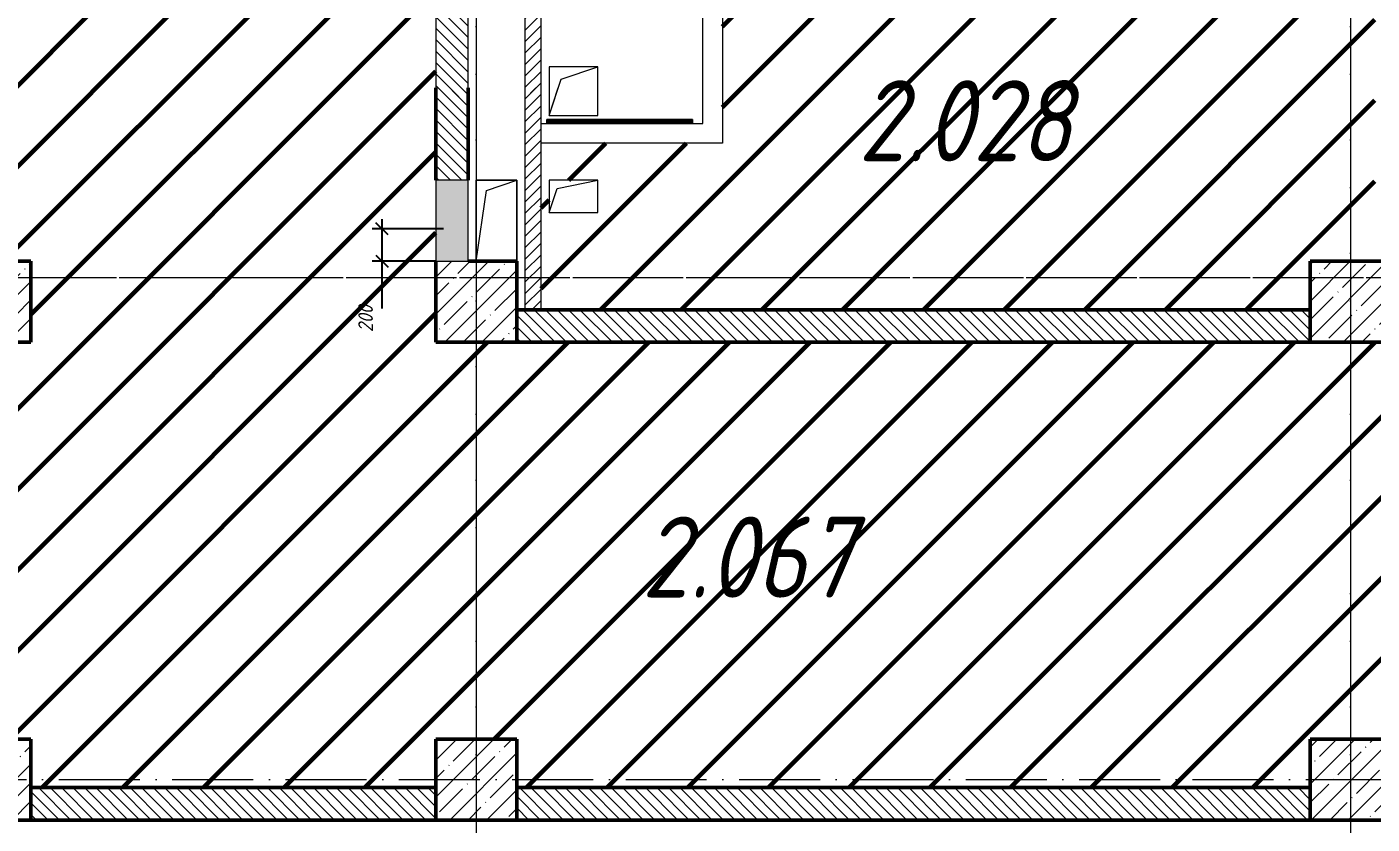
# Model space of a CAD drawing. Header units: millimetres. Extents: x -606178 to 312196, y -19338 to 632709.
# Drawn here: x -189926 to -181619, y 494750 to 499672 of the extents above; entities that cross this region are included whole.
import ezdxf

# ---------------------------------------------------------------- set-up
doc = ezdxf.new("R2010")
doc.units = ezdxf.units.MM
doc.linetypes.add('50_200_ШТРИХ_1Т_ш5_п1_п1_', pattern=[700, 500, -100, 0, -100])
for name, color, linetype, lineweight in [('6.4.1) Окр пт с инж. ПТ2.16', 3, 'Continuous', 60), ('A-____-____-DIMS', 7, 'Continuous', 9), ('A-FLOR-____-OTLN', 7, 'Continuous', 9), ('A-GENM-____-MCUT', 7, 'Continuous', 25), ('A-GENM-____-OTLN', 7, 'Continuous', 9), ('A-GLAZ-____-OTLN', 7, 'Continuous', 9), ('A-WALL-____-MCUT', 7, 'Continuous', 13), ('A-WALL-____-MCUT-2', 7, 'Continuous', 50), ('A-WALL-____-OTLN', 7, 'Continuous', 9), ('A-WALL-____-PATT-1', 7, 'Continuous', 9), ('A-WALL-FNSH-MCUT-1', 7, 'Continuous', 9), ('S-COLS-____-MCUT', 7, 'Continuous', 50), ('S-COLS-____-OTLN', 7, 'Continuous', 9), ('S-GRID-____-OTLN-1', 7, '50_200_ШТРИХ_1Т_ш5_п1_п1_', 9), ('Марки помещений', 7, 'Continuous', 9)]:
    doc.layers.add(name, color=color, linetype=linetype, lineweight=lineweight)
doc.styles.add('ISOCPEUR_I_2', font='isocpeui.ttf', dxfattribs={"width": 0.85, "height": 2.3})
doc.styles.add('ISOCPEUR_I_7', font='isocpeui.ttf', dxfattribs={"width": 0.9, "height": 90})
doc.dimstyles.new('ISO-1_8_0_9К_СРЕДНИЙ_Кладочные_1', dxfattribs={"dimscale": 304.8, "dimtxt": 89.638306, "dimasz": 0.246063, "dimexe": 0.19685, "dimexo": 0, "dimgap": 0, "dimtad": 1, "dimdec": 3, "dimrnd": 0.001, "dimdsep": 46, "dimtxsty": 'ISOCPEUR_I_7', "dimblk1": 'OBLIQUE', "dimblk2": 'OBLIQUE', "dimsah": 1, "dimcen": 0.09, "dimdle": 0.19685, "dimazin": 0, "dimtfac": 1, "dimtdec": 4, "dimtix": 1, "dimtmove": 0, "dimatfit": 3, "dimfxl": 1, "dimtvp": 1, "dimtolj": 1, "dimtzin": 0, "dimarcsym": 2})
pattern_1 = [(135, (-264901.3, 451794.26), (-35.35534, -35.35534), [])]
pattern_2 = [(45, (-83150, -46181.04), (-114.04925, 114.04925), []), (45, (-83035.95, -46181.04), (-114.04925, 114.04925), [201.613, -40.323, 3.353, -36.97])]
pattern_3 = [(45, (-74750, -43231.04), (-114.04925, 114.04925), []), (45, (-74635.95, -43231.04), (-114.04925, 114.04925), [201.613, -40.323, 3.353, -36.97])]
pattern_4 = [(315, (-46181.04, 74750), (114.04925, 114.04925), []), (315, (-46181.04, 74635.95), (114.04925, 114.04925), [201.613, -40.323, 3.353, -36.97])]
pattern_5 = [(45, (-77750, -46181.04), (-114.04925, 114.04925), []), (45, (-77635.95, -46181.04), (-114.04925, 114.04925), [201.613, -40.323, 3.353, -36.97])]
pattern_6 = [(45, (-77750, -43231.04), (-114.04925, 114.04925), []), (45, (-77635.95, -43231.04), (-114.04925, 114.04925), [201.613, -40.323, 3.353, -36.97])]
pattern_7 = [(45, (-83150, -43231.04), (-114.04925, 114.04925), []), (45, (-83035.95, -43231.04), (-114.04925, 114.04925), [201.613, -40.323, 3.353, -36.97])]
pattern_8 = [(135, (-264901.3, 451794.26), (-35.35534, -35.35534), [])]

# ---------------------------------------------------------------- blocks, each defined once
blk = doc.blocks.new('BSC_Колонна _Прямоугольная - 500х500-V54-АР1_План отверстий 2 этажа в осях 1-64_Ю-ЯЯ')
at = {"layer": 'S-COLS-____-OTLN'}
h = blk.add_hatch(dxfattribs=at)
h.set_pattern_fill('FP_64', color=256, style=0, pattern_type=2)
h.set_pattern_definition(pattern_2)
h.paths.add_polyline_path([(-250, -250), (250, -250), (250, 250), (-250, 250)], flags=0)
at = {"layer": 'S-COLS-____-MCUT'}
for p, q in [((250, 250), (-250, 250)), ((-250, 250), (-250, -250)), ((250, -250), (250, 250)), ((-250, -250), (250, -250))]:
    blk.add_line(p, q, dxfattribs=at)
blk = doc.blocks.new('BSC_Колонна _Прямоугольная - 500х500-V55-АР1_План отверстий 2 этажа в осях 1-64_Ю-ЯЯ')
at = {"layer": 'S-COLS-____-OTLN'}
h = blk.add_hatch(dxfattribs=at)
h.set_pattern_fill('FP_65', color=256, style=0, pattern_type=2)
h.set_pattern_definition(pattern_3)
h.paths.add_polyline_path([(-250, -250), (250, -250), (250, 250), (-250, 250)], flags=0)
at = {"layer": 'S-COLS-____-MCUT'}
for p, q in [((250, 250), (-250, 250)), ((-250, 250), (-250, -250)), ((250, -250), (250, 250)), ((-250, -250), (250, -250))]:
    blk.add_line(p, q, dxfattribs=at)
blk = doc.blocks.new('BSC_Колонна _Прямоугольная - 500х500-V113-АР1_План отверстий 2 этажа в осях 1-64_Ю-ЯЯ')
at = {"layer": 'S-COLS-____-OTLN'}
h = blk.add_hatch(dxfattribs=at)
h.set_pattern_fill('FP_126', color=256, style=0, pattern_type=2)
h.set_pattern_definition(pattern_4)
h.paths.add_polyline_path([(-250, 250), (-250, -250), (250, -250), (250, 250)], flags=0)
at = {"layer": 'S-COLS-____-MCUT'}
for p, q in [((250, 250), (-250, 250)), ((-250, 250), (-250, -250)), ((250, -250), (250, 250)), ((-250, -250), (250, -250))]:
    blk.add_line(p, q, dxfattribs=at)
blk = doc.blocks.new('BSC_Колонна _Прямоугольная - 500х500-V114-АР1_План отверстий 2 этажа в осях 1-64_Ю-ЯЯ')
at = {"layer": 'S-COLS-____-OTLN'}
h = blk.add_hatch(dxfattribs=at)
h.set_pattern_fill('FP_127', color=256, style=0, pattern_type=2)
h.set_pattern_definition(pattern_5)
h.paths.add_polyline_path([(-250, -250), (250, -250), (250, 250), (-250, 250)], flags=0)
at = {"layer": 'S-COLS-____-MCUT'}
for p, q in [((-250, 250), (-250, -250)), ((250, 250), (-50, 250)), ((250, -250), (250, 250)), ((-250, -250), (250, -250))]:
    blk.add_line(p, q, dxfattribs=at)
blk = doc.blocks.new('BSC_Колонна _Прямоугольная - 500х500-V119-АР1_План отверстий 2 этажа в осях 1-64_Ю-ЯЯ')
at = {"layer": 'S-COLS-____-OTLN'}
h = blk.add_hatch(dxfattribs=at)
h.set_pattern_fill('FP_132', color=256, style=0, pattern_type=2)
h.set_pattern_definition(pattern_6)
h.paths.add_polyline_path([(-250, -250), (250, -250), (250, 250), (-250, 250)], flags=0)
at = {"layer": 'S-COLS-____-MCUT'}
for p, q in [((250, 250), (-250, 250)), ((-250, 250), (-250, -250)), ((250, -250), (250, 250)), ((-250, -250), (250, -250))]:
    blk.add_line(p, q, dxfattribs=at)
blk = doc.blocks.new('BSC_Колонна _Прямоугольная - 500х500-V121-АР1_План отверстий 2 этажа в осях 1-64_Ю-ЯЯ')
at = {"layer": 'S-COLS-____-OTLN'}
h = blk.add_hatch(dxfattribs=at)
h.set_pattern_fill('FP_134', color=256, style=0, pattern_type=2)
h.set_pattern_definition(pattern_7)
h.paths.add_polyline_path([(-250, -250), (250, -250), (250, 250), (-250, 250)], flags=0)
at = {"layer": 'S-COLS-____-MCUT'}
for p, q in [((250, 250), (-250, 250)), ((-250, 250), (-250, -250)), ((250, -250), (250, 250)), ((-250, -250), (250, -250))]:
    blk.add_line(p, q, dxfattribs=at)
blk = doc.blocks.new('131_Панель боковая - 900х1500-29281255-АР1_План отверстий 2 этажа в осях 1-64_Ю-ЯЯ')
at = {"layer": 'A-GENM-____-MCUT'}
for p, q in [((450, 5), (-450, 5)), ((-450, 5), (-450, -5)), ((450, -5), (450, 5)), ((-450, -5), (450, -5))]:
    blk.add_line(p, q, dxfattribs=at)
at = {"layer": 'A-GENM-____-OTLN'}
for p, q in [((-450, 10), (450, 10)), ((-450, 5), (-450, 10)), ((450, 10), (450, 5)), ((-450, -10), (-450, -5)), ((-450, -10), (450, -10)), ((450, -5), (450, -10))]:
    blk.add_line(p, q, dxfattribs=at)
blk = doc.blocks.new('AR_Отверстие Ниша - Лючок-32401976-АР1_План отверстий 2 этажа в осях 1-64_Ю-ЯЯ')
at = {"layer": 'A-GLAZ-____-OTLN'}
blk.add_hatch(color=256, dxfattribs=at).paths.add_polyline_path([(250, -100), (250, 100), (-250, 100), (-250, -100)], flags=0)
for p, q in [((250, 100), (-250, 100)), ((-250, 100), (-250, -100)), ((250, -100), (250, 100)), ((-250, -100), (250, -100))]:
    blk.add_line(p, q, dxfattribs=at)
blk = doc.blocks.new('AR_Отверстие прямоугольное _в плите_ - AR_Отверстие прямоугольное _в плите_-30459229-АР1_План отверстий 2 этажа в осях 1-64_Ю-ЯЯ')
at = {"layer": 'A-GENM-____-OTLN'}
for p, q in [((125, 250), (-125, 250)), ((-125, 250), (-125, -250)), ((-62.5, 187.5), (125, 250)), ((125, -250), (125, 250)), ((-125, -250), (-62.5, 187.5))]:
    blk.add_line(p, q, dxfattribs=at)
blk = doc.blocks.new('AR_Отверстие прямоугольное _в плите_ - AR_Отверстие прямоугольное _в плите_-30459341-АР1_План отверстий 2 этажа в осях 1-64_Ю-ЯЯ')
at = {"layer": 'A-GENM-____-OTLN'}
for p, q in [((150, 150), (-150, 150)), ((-150, 150), (-150, -150)), ((-75, 75), (150, 150)), ((150, -150), (150, 150)), ((-150, -150), (-75, 75)), ((-150, -150), (150, -150))]:
    blk.add_line(p, q, dxfattribs=at)
blk = doc.blocks.new('AR_Отверстие прямоугольное _в плите_ - AR_Отверстие прямоугольное _в плите_-30459372-АР1_План отверстий 2 этажа в осях 1-64_Ю-ЯЯ')
at = {"layer": 'A-GENM-____-OTLN'}
for p, q in [((150, 100), (-150, 100)), ((-150, 100), (-150, -100)), ((-100, 50), (150, 100)), ((150, -100), (150, 100)), ((-150, -100), (-100, 50)), ((-150, -100), (150, -100))]:
    blk.add_line(p, q, dxfattribs=at)
blk = doc.blocks.new('BSC_Колонна _Прямоугольная - 500х500-V81-АР1_План отверстий 2 этажа в осях 1-64_А-ГГ')
at = {"layer": 'S-COLS-____-OTLN'}
h = blk.add_hatch(dxfattribs=at)
h.set_pattern_fill('FP_110', color=256, style=0, pattern_type=2)
h.set_pattern_definition(pattern_2)
h.paths.add_polyline_path([(-250, -250), (250, -250), (250, 250), (-250, 250)], flags=0)
at = {"layer": 'S-COLS-____-MCUT'}
for p, q in [((250, 250), (-250, 250)), ((-250, 250), (-250, -250)), ((250, -250), (250, 250)), ((-250, -250), (250, -250))]:
    blk.add_line(p, q, dxfattribs=at)
blk = doc.blocks.new('BSC_Колонна _Прямоугольная - 500х500-V82-АР1_План отверстий 2 этажа в осях 1-64_А-ГГ')
at = {"layer": 'S-COLS-____-OTLN'}
h = blk.add_hatch(dxfattribs=at)
h.set_pattern_fill('FP_111', color=256, style=0, pattern_type=2)
h.set_pattern_definition(pattern_3)
h.paths.add_polyline_path([(-250, -250), (250, -250), (250, 250), (-250, 250), (-250, 74.6)], flags=0)
at = {"layer": 'S-COLS-____-MCUT'}
for p, q in [((250, 250), (-250, 250)), ((-250, 250), (-250, -250)), ((250, -250), (250, 250)), ((-250, -250), (250, -250))]:
    blk.add_line(p, q, dxfattribs=at)
blk = doc.blocks.new('BSC_Колонна _Прямоугольная - 500х500-V118-АР1_План отверстий 2 этажа в осях 1-64_А-ГГ')
at = {"layer": 'S-COLS-____-OTLN'}
h = blk.add_hatch(dxfattribs=at)
h.set_pattern_fill('FP_147', color=256, style=0, pattern_type=2)
h.set_pattern_definition(pattern_4)
h.paths.add_polyline_path([(-250, 250), (-250, -250), (250, -250), (250, 250), (134.5, 250)], flags=0)
at = {"layer": 'S-COLS-____-MCUT'}
for p, q in [((250, 250), (-250, 250)), ((-250, 250), (-250, -250)), ((250, -250), (250, 250)), ((-250, -250), (250, -250))]:
    blk.add_line(p, q, dxfattribs=at)
blk = doc.blocks.new('BSC_Колонна _Прямоугольная - 500х500-25978818-АР1_План отверстий 2 этажа в осях 1-64_А-ГГ')
at = {"layer": 'S-COLS-____-OTLN'}
h = blk.add_hatch(dxfattribs=at)
h.set_pattern_fill('FP_148', color=256, style=0, pattern_type=2)
h.set_pattern_definition(pattern_5)
h.paths.add_polyline_path([(-250, -250), (250, -250), (250, 250), (-250, 250)], flags=0)
at = {"layer": 'S-COLS-____-MCUT'}
for p, q in [((-250, 250), (-250, -250)), ((250, 250), (-50, 250)), ((250, -250), (250, 250)), ((-250, -250), (250, -250))]:
    blk.add_line(p, q, dxfattribs=at)
blk = doc.blocks.new('BSC_Колонна _Прямоугольная - 500х500-V123-АР1_План отверстий 2 этажа в осях 1-64_А-ГГ')
at = {"layer": 'S-COLS-____-OTLN'}
h = blk.add_hatch(dxfattribs=at)
h.set_pattern_fill('FP_153', color=256, style=0, pattern_type=2)
h.set_pattern_definition(pattern_6)
h.paths.add_polyline_path([(-250, -250), (250, -250), (250, 250), (-250, 250)], flags=0)
at = {"layer": 'S-COLS-____-MCUT'}
for p, q in [((250, 250), (-250, 250)), ((-250, 250), (-250, -250)), ((250, -250), (250, 250)), ((-250, -250), (250, -250))]:
    blk.add_line(p, q, dxfattribs=at)
blk = doc.blocks.new('BSC_Колонна _Прямоугольная - 500х500-V125-АР1_План отверстий 2 этажа в осях 1-64_А-ГГ')
at = {"layer": 'S-COLS-____-OTLN'}
h = blk.add_hatch(dxfattribs=at)
h.set_pattern_fill('FP_155', color=256, style=0, pattern_type=2)
h.set_pattern_definition(pattern_7)
h.paths.add_polyline_path([(-250, -250), (250, -250), (250, 250), (-250, 250)], flags=0)
at = {"layer": 'S-COLS-____-MCUT'}
for p, q in [((250, 250), (-250, 250)), ((-250, 250), (-250, -250)), ((250, -250), (250, 250)), ((-250, -250), (250, -250))]:
    blk.add_line(p, q, dxfattribs=at)
blk = doc.blocks.new('131_Панель боковая - 900х1500-29281255-АР1_План отверстий 2 этажа в осях 1-64_А-ГГ')
at = {"layer": 'A-GENM-____-MCUT'}
for p, q in [((450, 5), (-450, 5)), ((-450, 5), (-450, -5)), ((450, -5), (450, 5)), ((-450, -5), (450, -5))]:
    blk.add_line(p, q, dxfattribs=at)
at = {"layer": 'A-GENM-____-OTLN'}
for p, q in [((-450, 10), (450, 10)), ((-450, 5), (-450, 10)), ((450, 10), (450, 5)), ((-450, -10), (-450, -5)), ((-450, -10), (450, -10)), ((450, -5), (450, -10))]:
    blk.add_line(p, q, dxfattribs=at)
blk = doc.blocks.new('AR_Отверстие Ниша - Лючок-32401976-АР1_План отверстий 2 этажа в осях 1-64_А-ГГ')
at = {"layer": 'A-GLAZ-____-OTLN'}
blk.add_hatch(color=256, dxfattribs=at).paths.add_polyline_path([(250, -100), (250, 100), (-250, 100), (-250, -100)], flags=0)
for p, q in [((250, 100), (-250, 100)), ((-250, 100), (-250, -100)), ((250, -100), (250, 100)), ((-250, -100), (250, -100))]:
    blk.add_line(p, q, dxfattribs=at)
blk = doc.blocks.new('AR_Отверстие прямоугольное _в плите_ - AR_Отверстие прямоугольное _в плите_-V151-АР1_План отверстий 2 этажа в осях 1-64_А-ГГ')
at = {"layer": 'A-GENM-____-OTLN'}
for p, q in [((125, 250), (-125, 250)), ((-125, 250), (-125, -250)), ((-62.5, 187.5), (125, 250)), ((125, -250), (125, 250)), ((-125, -250), (-62.5, 187.5))]:
    blk.add_line(p, q, dxfattribs=at)
blk = doc.blocks.new('AR_Отверстие прямоугольное _в плите_ - AR_Отверстие прямоугольное _в плите_-30459341-АР1_План отверстий 2 этажа в осях 1-64_А-ГГ')
at = {"layer": 'A-GENM-____-OTLN'}
for p, q in [((-150, 20.1), (-150, -150)), ((-150, -150), (-93.3, 20.1)), ((150, -150), (150, 20.1)), ((-150, -150), (150, -150))]:
    blk.add_line(p, q, dxfattribs=at)
blk = doc.blocks.new('AR_Отверстие прямоугольное _в плите_ - AR_Отверстие прямоугольное _в плите_-30459372-АР1_План отверстий 2 этажа в осях 1-64_А-ГГ')
at = {"layer": 'A-GENM-____-OTLN'}
for p, q in [((150, 100), (-150, 100)), ((-150, 100), (-150, -100)), ((-100, 50), (150, 100)), ((150, -100), (150, 100)), ((-150, -100), (-100, 50)), ((-150, -100), (150, -100))]:
    blk.add_line(p, q, dxfattribs=at)
blk = doc.blocks.new('_Oblique')
at = {"color": 0, "linetype": 'ByBlock', "lineweight": -2}
blk.add_line((-0.5, -0.5), (0.5, 0.5), dxfattribs=at)
blk = doc.blocks.new('*D4790')
at = {"layer": 'A-____-____-DIMS', "color": 0, "lineweight": -2, "transparency": 16777216}
for p, q in [((-187733.4, 498485.3), (-187733.4, 498225.3)), ((-187354.3, 498425.3), (-187793.4, 498425.3)), ((-187401.3, 498225.3), (-187793.4, 498225.3)), ((-187733.4, 498225.3), (-187733.4, 497932.6))]:
    blk.add_line(p, q, dxfattribs=at)
at = {"layer": 'Defpoints', "color": 0, "transparency": 16777216}
for p in [(-187354.3, 498425.3), (-187733.4, 498225.3), (-187401.3, 498225.3)]:
    blk.add_point(p, dxfattribs=at)
at = {"layer": 'A-____-____-DIMS', "color": 0, "lineweight": -2, "transparency": 16777216, "xscale": 75, "yscale": 75, "zscale": 75}
for p, rotation in [((-187733.4, 498425.3), 90), ((-187733.4, 498225.3), 270)]:
    blk.add_blockref('_Oblique', p, dxfattribs=dict(at, rotation=rotation))
at = {"layer": 'A-____-____-DIMS', "color": 0, "transparency": 16777216, "insert": (-187879.5, 497787.8), "char_height": 90, "width": 409.578, "attachment_point": 1, "rotation": 90, "line_spacing_factor": 1.149209, "style": 'ISOCPEUR_I_7'}
blk.add_mtext('\\A1;200', dxfattribs=at)

msp = doc.modelspace()

# ---------------------------------------------------------------- hatches: boundary and pattern name
at = {"layer": '6.4.1) Окр пт с инж. ПТ2.16'}
h = msp.add_hatch(dxfattribs=at)
h.set_pattern_fill('ANSI31', color=256, scale=111)
h.paths.add_polyline_path([(-187401.3011, 503325.3011), (-187401.3011, 503475.3011), (-187401.3011, 503975.3011), (-187401.3011, 504475.3011), (-186901.3011, 504475.3011), (-186401.3011, 504475.3011), (-185216.3011, 504475.3011), (-184866.3011, 504475.3011), (-181601.3011, 504475.3011), (-181601.3011, 503975.3011), (-181501.3011, 503975.3011), (-181301.3011, 503975.3011), (-180601.3011, 503975.3011), (-179191.3011, 503975.3011), (-178491.3011, 503975.3011), (-177236.3011, 503975.3011), (-177236.3011, 506975.3011), (-177351.3011, 506975.3011), (-177401.3011, 506975.3011), (-177791.3011, 506975.3011), (-178241.3011, 506975.3011), (-178476.3011, 506975.3011), (-178476.3011, 506969.3011), (-178545.3011, 506969.3011), (-178551.3011, 506969.3011), (-178626.3011, 506969.3011), (-178976.3011, 506975.3011), (-178976.3011, 506969.3011), (-179051.3011, 506969.3011), (-179057.3011, 506969.3011), (-179126.3011, 506969.3011), (-179441.3011, 506975.3011), (-179891.3011, 506975.3011), (-180126.3011, 506975.3011), (-180126.3011, 506969.3011), (-180195.3011, 506969.3011), (-180201.3011, 506969.3011), (-180276.3011, 506969.3011), (-181001.3011, 506975.3011), (-181301.3011, 506975.3011), (-181501.3011, 506975.3011), (-182001.3011, 506975.3011), (-183941.3011, 506975.3011), (-184291.3011, 506975.3011), (-184626.3011, 506975.3011), (-184626.3011, 506969.3011), (-184701.3011, 506969.3011), (-184707.3011, 506969.3011), (-184776.3011, 506969.3011), (-185626.3011, 506974.8146), (-185626.3011, 506969.3011), (-185695.3011, 506969.3011), (-185701.3011, 506969.3011), (-185776.3011, 506969.3011), (-186901.3011, 506975.3011), (-187401.3011, 506975.3011), (-187551.3011, 506975.3011), (-188251.3011, 506975.3011), (-188376.3011, 506975.3011), (-188376.3011, 506969.3011), (-188451.3011, 506969.3011), (-188457.3011, 506969.3011), (-188526.3011, 506969.3011), (-188751.3011, 506975.3011), (-189451.3011, 506975.3011), (-189526.3011, 506975.3011), (-189526.3011, 506969.3011), (-189595.3011, 506969.3011), (-189601.3011, 506969.3011), (-189676.3011, 506969.3011), (-189901.3011, 506975.3011), (-189901.3011, 506925.3011), (-189901.3011, 506425.3011), (-189951.3011, 506425.3011), (-189951.3011, 506325.3011), (-190151.3011, 506325.3011), (-190151.3011, 506250.3011), (-190145.3011, 506250.3011), (-190145.3011, 506175.3011), (-190151.3011, 504375.3011), (-190145.3011, 504375.3011), (-190145.3011, 504300.3011), (-190151.3011, 503975.3011), (-189901.3011, 503975.3011), (-189901.3011, 503475.3011), (-189951.3011, 503475.3011), (-189951.3011, 503375.3011), (-190151.3011, 503375.3011), (-190151.3011, 503250.3011), (-190145.3011, 503250.3011), (-190145.3011, 503175.3011), (-190151.3011, 501375.3011), (-190145.3011, 501375.3011), (-190145.3011, 501300.3011), (-190151.3011, 500250.3011), (-190145.3011, 500250.3011), (-190145.3011, 500175.3011), (-190151.3011, 498375.3011), (-190145.3011, 498375.3011), (-190145.3011, 498300.3011), (-190151.3011, 498225.3011), (-189901.3011, 498225.3011), (-189901.3011, 497725.3011), (-189951.3011, 497725.3011), (-189951.3011, 497625.3011), (-190151.3011, 497625.3011), (-190151.3011, 497250.3011), (-190145.3011, 497250.3011), (-190145.3011, 497175.3011), (-190151.3011, 495375.3011), (-190145.3011, 495375.3011), (-190145.3011, 495300.3011), (-190151.3011, 495275.3011), (-189901.3011, 495275.3011), (-189901.3011, 494975.3011), (-187401.3011, 494975.3011), (-187401.3011, 495275.3011), (-186901.3011, 495275.3011), (-186901.3011, 494975.3011), (-182001.3011, 494975.3011), (-182001.3011, 495275.3011), (-181501.3011, 495275.3011), (-181501.3011, 494975.3011), (-180026.3011, 494975.3011), (-180026.3011, 494981.3011), (-179951.3011, 494981.3011), (-177951.3011, 494975.3011), (-177951.3011, 494981.3011), (-177876.3011, 494981.3011), (-176151.3011, 494975.3011), (-176151.3011, 495275.3011), (-176151.3011, 495450.3011), (-176157.3011, 495450.3011), (-176157.3011, 495525.3011), (-176151.3011, 496475.3011), (-176151.3011, 497475.3011), (-176151.3011, 497625.3011), (-176157.3011, 497625.3011), (-176157.3011, 497700.3011), (-176151.3011, 497725.3011), (-178701.3011, 497725.3011), (-179801.3011, 497725.3011), (-180026.3011, 497725.3011), (-180026.3011, 497719.3011), (-180101.3011, 497719.3011), (-180107.3011, 497719.3011), (-180176.3011, 497719.3011), (-181176.3011, 497724.8825), (-181176.3011, 497719.3011), (-181245.3011, 497719.3011), (-181251.3011, 497719.3011), (-181326.3011, 497719.3011), (-181501.3011, 497725.3011), (-182001.3011, 497725.3011), (-186901.3011, 497725.3011), (-187401.3011, 497725.3011), (-187401.3011, 498225.3011), (-187401.3011, 498725.3011), (-187401.3011, 499295.4397), (-187401.3011, 502825.3011)])
h = msp.add_hatch(dxfattribs=at)
h.set_pattern_fill('ANSI31', color=256, scale=111)
h.paths.add_polyline_path([(-181601.3011, 501725.3011), (-181601.3011, 501775.3011), (-181601.3011, 503475.3011), (-182001.3011, 503475.3011), (-182001.3011, 503775.3011), (-182251.3011, 503775.3011), (-182751.3011, 503775.3011), (-183991.3011, 503775.3011), (-183991.3011, 502025.3011), (-183991.3011, 501975.3011), (-183991.3011, 501605.3011), (-183991.3011, 501345.3011), (-183991.3011, 500725.3011), (-183991.3011, 500425.3011), (-183991.3011, 500275.3011), (-181601.3011, 500275.3011), (-181601.3011, 500529.3011), (-181601.3011, 500575.3011)], flags=17)
h.paths.add_polyline_path([(-182621.3011, 502520.3011), (-183106.3011, 502520.3011), (-183106.3011, 502540.3011), (-182846.3011, 502540.3011), (-182846.3011, 503740.3011), (-182826.3011, 503740.3011), (-182826.3011, 502540.3011), (-182621.3011, 502540.3011)], flags=16)
h.paths.add_polyline_path([(-181971.3011, 502520.3011), (-181971.3011, 502540.3011), (-181636.3011, 502540.3011), (-181636.3011, 502520.3011)], flags=16)
h.paths.add_polyline_path([(-183756.3011, 502520.3011), (-183956.3011, 502520.3011), (-183956.3011, 502540.3011), (-183756.3011, 502540.3011)], flags=16)
h.paths.add_polyline_path([(-182901.3011, 503275.3011), (-183101.3011, 503275.3011), (-183101.3011, 503475.3011), (-182901.3011, 503475.3011)], flags=16)
h.paths.add_polyline_path([(-181601.3011, 499295.4397), (-181601.3011, 499875.3011), (-181601.3011, 499921.3011), (-181601.3011, 500175.3011), (-184441.3011, 500175.3011), (-184441.3011, 501345.3011), (-184441.3011, 501605.3011), (-184441.3011, 501975.3011), (-184441.3011, 502025.3011), (-184441.3011, 503775.3011), (-184866.3011, 503775.3011), (-185216.3011, 503775.3011), (-185631.3011, 503775.3011), (-185631.3011, 498955.3011), (-186751.3011, 498955.3011), (-186751.3011, 497925.3011), (-182001.3011, 497925.3011), (-182001.3011, 498225.3011), (-181601.3011, 498225.3011), (-181601.3011, 498679.3011), (-181601.3011, 498725.3011)])
h.paths.add_polyline_path([(-186401.3011, 498725.3011), (-186401.3011, 498525.3011), (-186701.3011, 498525.3011), (-186701.3011, 498725.3011)], flags=16)
at = {"layer": 'A-WALL-____-PATT-1'}
h = msp.add_hatch(dxfattribs=at)
h.set_pattern_fill('FP_5', color=256, style=0, pattern_type=2)
h.set_pattern_definition([(45, (-264901.3, 451794.26), (-35.35534, 35.35534), [])])
h.paths.add_polyline_path([(-186851.3011, 497925.3011), (-186751.3011, 497925.3011), (-186751.3011, 500875.3011), (-186851.3011, 500875.3011), (-186851.3011, 499332.3769)], flags=0)
h.paths.add_polyline_path([(-186848.3011, 500878.3011), (-186754.3011, 500878.3011), (-186754.3011, 500925.3011), (-186751.3011, 500925.3011), (-186751.3011, 503775.3011), (-186851.3011, 503775.3011), (-186851.3011, 500925.3011), (-186848.3011, 500925.3011)], flags=0)
h = msp.add_hatch(dxfattribs=at)
h.set_pattern_fill('FP_6', color=256, style=0, pattern_type=2)
h.set_pattern_definition(pattern_1)
h.paths.add_polyline_path([(-187401.3011, 498725.3011), (-187201.3011, 498725.3011), (-187201.3011, 502825.3011), (-187401.3011, 502825.3011), (-187401.3011, 499332.3769)], flags=0)
h.paths.add_polyline_path([(-187401.3011, 503325.3011), (-187201.3011, 503325.3011), (-187201.3011, 503475.3011), (-187401.3011, 503475.3011)], flags=0)
h = msp.add_hatch(dxfattribs=at)
h.set_pattern_fill('FP_6', color=256, style=0, pattern_type=2)
h.set_pattern_definition(pattern_8)
h.paths.add_polyline_path([(-187201.3011, 498725.3011), (-187201.3011, 499295.4397), (-187401.3011, 499295.4397), (-187401.3011, 498725.3011)], flags=0)
h = msp.add_hatch(dxfattribs=at)
h.set_pattern_fill('FP_5', color=256, style=0, pattern_type=2)
h.set_pattern_definition([(45, (-264901.3, 451794.26), (-35.35534, 35.35534), [])])
h.paths.add_polyline_path([(-186851.3011, 497925.3011), (-186751.3011, 497925.3011), (-186751.3011, 499295.4397), (-186851.3011, 499295.4397), (-186851.3011, 498969.8435)], flags=0)
h = msp.add_hatch(dxfattribs=at)
h.set_pattern_fill('FP_6', color=256, style=0, pattern_type=2)
h.set_pattern_definition(pattern_1)
h.paths.add_polyline_path([(-182001.3011, 497725.3011), (-182001.3011, 497925.3011), (-186901.3011, 497925.3011), (-186901.3011, 497725.3011), (-183611.4515, 497725.3011)], flags=0)
h = msp.add_hatch(dxfattribs=at)
h.set_pattern_fill('FP_6', color=256, style=0, pattern_type=2)
h.set_pattern_definition(pattern_8)
h.paths.add_polyline_path([(-182001.3011, 497725.3011), (-182001.3011, 497925.3011), (-186901.3011, 497925.3011), (-186901.3011, 497725.3011), (-183611.6334, 497725.3011)], flags=0)
h = msp.add_hatch(dxfattribs=at)
h.set_pattern_fill('FP_6', color=256, style=0, pattern_type=2)
h.set_pattern_definition(pattern_1)
h.paths.add_polyline_path([(-187401.3011, 494775.3011), (-187401.3011, 494975.3011), (-189901.3011, 494975.3011), (-189901.3011, 494775.3011), (-188913.9535, 494775.3011)], flags=0)
h = msp.add_hatch(dxfattribs=at)
h.set_pattern_fill('FP_6', color=256, style=0, pattern_type=2)
h.set_pattern_definition(pattern_8)
h.paths.add_polyline_path([(-187401.3011, 494775.3011), (-187401.3011, 494975.3011), (-189901.3011, 494975.3011), (-189901.3011, 494775.3011), (-188914.0263, 494775.3011)], flags=0)
h = msp.add_hatch(dxfattribs=at)
h.set_pattern_fill('FP_6', color=256, style=0, pattern_type=2)
h.set_pattern_definition(pattern_1)
h.paths.add_polyline_path([(-182001.3011, 494775.3011), (-182001.3011, 494975.3011), (-186901.3011, 494975.3011), (-186901.3011, 494775.3011), (-183611.4515, 494775.3011)], flags=0)
h = msp.add_hatch(dxfattribs=at)
h.set_pattern_fill('FP_6', color=256, style=0, pattern_type=2)
h.set_pattern_definition(pattern_8)
h.paths.add_polyline_path([(-182001.3011, 494775.3011), (-182001.3011, 494975.3011), (-186901.3011, 494975.3011), (-186901.3011, 494775.3011), (-183611.6334, 494775.3011)], flags=0)

# ---------------------------------------------------------------- linework, layer by layer
at = {"layer": 'A-FLOR-____-OTLN'}
for p, q in [((-187151.3011, 498725.3011), (-186901.3011, 498725.3011)), ((-187151.3011, 498225.3011), (-187151.3011, 498725.3011)), ((-187151.3011, 498725.3011), (-186901.3011, 498725.3011)), ((-187151.3011, 498225.3011), (-187151.3011, 498725.3011)), ((-186901.3011, 498725.3011), (-186901.3011, 498225.3011)), ((-186901.3011, 498725.3011), (-186901.3011, 498225.3011))]:
    msp.add_line(p, q, dxfattribs=at)
at = {"layer": 'A-WALL-____-MCUT'}
for p, q in [((-187401.3011, 502825.3011), (-187401.3011, 498725.3011)), ((-187201.3011, 498725.3011), (-187201.3011, 502825.3011)), ((-182001.3011, 497925.3011), (-186901.3011, 497925.3011)), ((-186901.3011, 497725.3011), (-182001.3011, 497725.3011)), ((-187401.3011, 494975.3011), (-189901.3011, 494975.3011)), ((-182001.3011, 494975.3011), (-186901.3011, 494975.3011)), ((-189901.3011, 494775.3011), (-187401.3011, 494775.3011)), ((-186901.3011, 494775.3011), (-182001.3011, 494775.3011))]:
    msp.add_line(p, q, dxfattribs=at)
at = {"layer": 'A-WALL-____-MCUT-2'}
for p, q in [((-187401.3011, 499295.4397), (-187401.3011, 498725.3011)), ((-187201.3011, 498725.3011), (-187201.3011, 499295.4397)), ((-182001.3011, 497925.3011), (-186901.3011, 497925.3011)), ((-186901.3011, 497725.3011), (-182001.3011, 497725.3011)), ((-187401.3011, 494975.3011), (-189901.3011, 494975.3011)), ((-182001.3011, 494975.3011), (-186901.3011, 494975.3011)), ((-189901.3011, 494775.3011), (-187401.3011, 494775.3011)), ((-186901.3011, 494775.3011), (-182001.3011, 494775.3011))]:
    msp.add_line(p, q, dxfattribs=at)
at = {"layer": 'A-WALL-____-OTLN'}
for p, q in [((-185751.3011, 499075.3011), (-185751.3011, 503775.3011)), ((-185631.3011, 503775.3011), (-185631.3011, 498955.3011)), ((-185751.3011, 499075.3011), (-185751.3011, 499295.4397)), ((-185631.3011, 499295.4397), (-185631.3011, 498955.3011)), ((-186751.3011, 499075.3011), (-185751.3011, 499075.3011)), ((-186751.3011, 499075.3011), (-185751.3011, 499075.3011)), ((-185631.3011, 498955.3011), (-186751.3011, 498955.3011)), ((-185631.3011, 498955.3011), (-186751.3011, 498955.3011))]:
    msp.add_line(p, q, dxfattribs=at)
at = {"layer": 'A-WALL-FNSH-MCUT-1'}
for p, q in [((-186851.3011, 500875.3011), (-186851.3011, 497925.3011)), ((-186751.3011, 497925.3011), (-186751.3011, 500875.3011)), ((-186851.3011, 499295.4397), (-186851.3011, 497925.3011)), ((-186751.3011, 497925.3011), (-186751.3011, 499295.4397))]:
    msp.add_line(p, q, dxfattribs=at)
at = {"layer": 'S-GRID-____-OTLN-1'}
for p, q in [((-187151.3011, 542687.1106), (-187151.3011, 491375.8881)), ((-181751.3011, 542687.1106), (-181751.3011, 491375.8881)), ((-187151.3011, 501675.2188), (-187151.3011, 460364.1588)), ((-181751.3011, 501675.2188), (-181751.3011, 463616.9934)), ((-197574.5306, 498125.3011), (-174582.5138, 498125.3011)), ((-195656.6634, 498125.3011), (-174582.5138, 498125.3011)), ((-190428.9866, 495025.3011), (-160937.0877, 495025.3011)), ((-190428.9866, 495025.3011), (-160937.0877, 495025.3011))]:
    msp.add_line(p, q, dxfattribs=at)

# ---------------------------------------------------------------- block references
at = {"layer": 'A-GENM-____-OTLN'}
for name, p in [('AR_Отверстие прямоугольное _в плите_ - AR_Отверстие прямоугольное _в плите_-30459341-АР1_План отверстий 2 этажа в осях 1-64_Ю-ЯЯ', (-186551.3011, 499275.3011)), ('AR_Отверстие прямоугольное _в плите_ - AR_Отверстие прямоугольное _в плите_-30459341-АР1_План отверстий 2 этажа в осях 1-64_А-ГГ', (-186551.3011, 499275.3011)), ('AR_Отверстие прямоугольное _в плите_ - AR_Отверстие прямоугольное _в плите_-30459229-АР1_План отверстий 2 этажа в осях 1-64_Ю-ЯЯ', (-187026.3011, 498475.3011)), ('AR_Отверстие прямоугольное _в плите_ - AR_Отверстие прямоугольное _в плите_-V151-АР1_План отверстий 2 этажа в осях 1-64_А-ГГ', (-187026.3011, 498475.3011)), ('AR_Отверстие прямоугольное _в плите_ - AR_Отверстие прямоугольное _в плите_-30459372-АР1_План отверстий 2 этажа в осях 1-64_Ю-ЯЯ', (-186551.3011, 498625.3011)), ('AR_Отверстие прямоугольное _в плите_ - AR_Отверстие прямоугольное _в плите_-30459372-АР1_План отверстий 2 этажа в осях 1-64_А-ГГ', (-186551.3011, 498625.3011))]:
    msp.add_blockref(name, p, dxfattribs=at)
at = {"layer": 'A-GENM-____-OTLN', "rotation": 180}
for name in ['131_Панель боковая - 900х1500-29281255-АР1_План отверстий 2 этажа в осях 1-64_Ю-ЯЯ', '131_Панель боковая - 900х1500-29281255-АР1_План отверстий 2 этажа в осях 1-64_А-ГГ']:
    msp.add_blockref(name, (-186266.3011, 499090.3011), dxfattribs=at)
at = {"layer": 'A-GLAZ-____-OTLN', "rotation": 269.9999999999999}
for name in ['AR_Отверстие Ниша - Лючок-32401976-АР1_План отверстий 2 этажа в осях 1-64_Ю-ЯЯ', 'AR_Отверстие Ниша - Лючок-32401976-АР1_План отверстий 2 этажа в осях 1-64_А-ГГ']:
    msp.add_blockref(name, (-187301.3011, 498475.3011), dxfattribs=at)
at = {"layer": 'S-COLS-____-OTLN', "rotation": 89.9999999999999}
for name in ['BSC_Колонна _Прямоугольная - 500х500-V113-АР1_План отверстий 2 этажа в осях 1-64_Ю-ЯЯ', 'BSC_Колонна _Прямоугольная - 500х500-V118-АР1_План отверстий 2 этажа в осях 1-64_А-ГГ']:
    msp.add_blockref(name, (-190151.3011, 497975.3011), dxfattribs=at)
at = {"layer": 'S-COLS-____-OTLN'}
for name, p in [('BSC_Колонна _Прямоугольная - 500х500-V114-АР1_План отверстий 2 этажа в осях 1-64_Ю-ЯЯ', (-187151.3011, 497975.3011)), ('BSC_Колонна _Прямоугольная - 500х500-25978818-АР1_План отверстий 2 этажа в осях 1-64_А-ГГ', (-187151.3011, 497975.3011)), ('BSC_Колонна _Прямоугольная - 500х500-V54-АР1_План отверстий 2 этажа в осях 1-64_Ю-ЯЯ', (-181751.3011, 497975.3011)), ('BSC_Колонна _Прямоугольная - 500х500-V81-АР1_План отверстий 2 этажа в осях 1-64_А-ГГ', (-181751.3011, 497975.3011)), ('BSC_Колонна _Прямоугольная - 500х500-V55-АР1_План отверстий 2 этажа в осях 1-64_Ю-ЯЯ', (-190151.3011, 495025.3011)), ('BSC_Колонна _Прямоугольная - 500х500-V82-АР1_План отверстий 2 этажа в осях 1-64_А-ГГ', (-190151.3011, 495025.3011)), ('BSC_Колонна _Прямоугольная - 500х500-V119-АР1_План отверстий 2 этажа в осях 1-64_Ю-ЯЯ', (-187151.3011, 495025.3011)), ('BSC_Колонна _Прямоугольная - 500х500-V123-АР1_План отверстий 2 этажа в осях 1-64_А-ГГ', (-187151.3011, 495025.3011)), ('BSC_Колонна _Прямоугольная - 500х500-V121-АР1_План отверстий 2 этажа в осях 1-64_Ю-ЯЯ', (-181751.3011, 495025.3011)), ('BSC_Колонна _Прямоугольная - 500х500-V125-АР1_План отверстий 2 этажа в осях 1-64_А-ГГ', (-181751.3011, 495025.3011))]:
    msp.add_blockref(name, p, dxfattribs=at)

# ---------------------------------------------------------------- texts
at = {"layer": 'Марки помещений', "char_height": 500, "width": 785.65375, "attachment_point": 1, "style": 'ISOCPEUR_I_2'}
for s, insert in [('2.028', (-184792.2174, 499342.5273)), ('2.067', (-186130.5041, 496648.983))]:
    msp.add_mtext(s, dxfattribs=dict(at, insert=insert))

# ---------------------------------------------------------------- dimensions: what is measured, and where the dimension line sits
at = {"layer": 'A-____-____-DIMS'}
dim = msp.add_linear_dim(base=(-187733.4337, 498225.3011), p1=(-187354.3491, 498425.3011), p2=(-187401.3011, 498225.3011), angle=90, dimstyle='ISO-1_8_0_9К_СРЕДНИЙ_Кладочные_1', override={"dimpost": '<>', "dimfxl": 205.437315}, dxfattribs=at)
dim.commit()
dim.dimension.update_dxf_attribs({"geometry": '*D4790', "text_midpoint": (-187819.4655, 497932.5528), "dimtype": 160, "text_rotation": 90})

doc.saveas('drawing.dxf')
